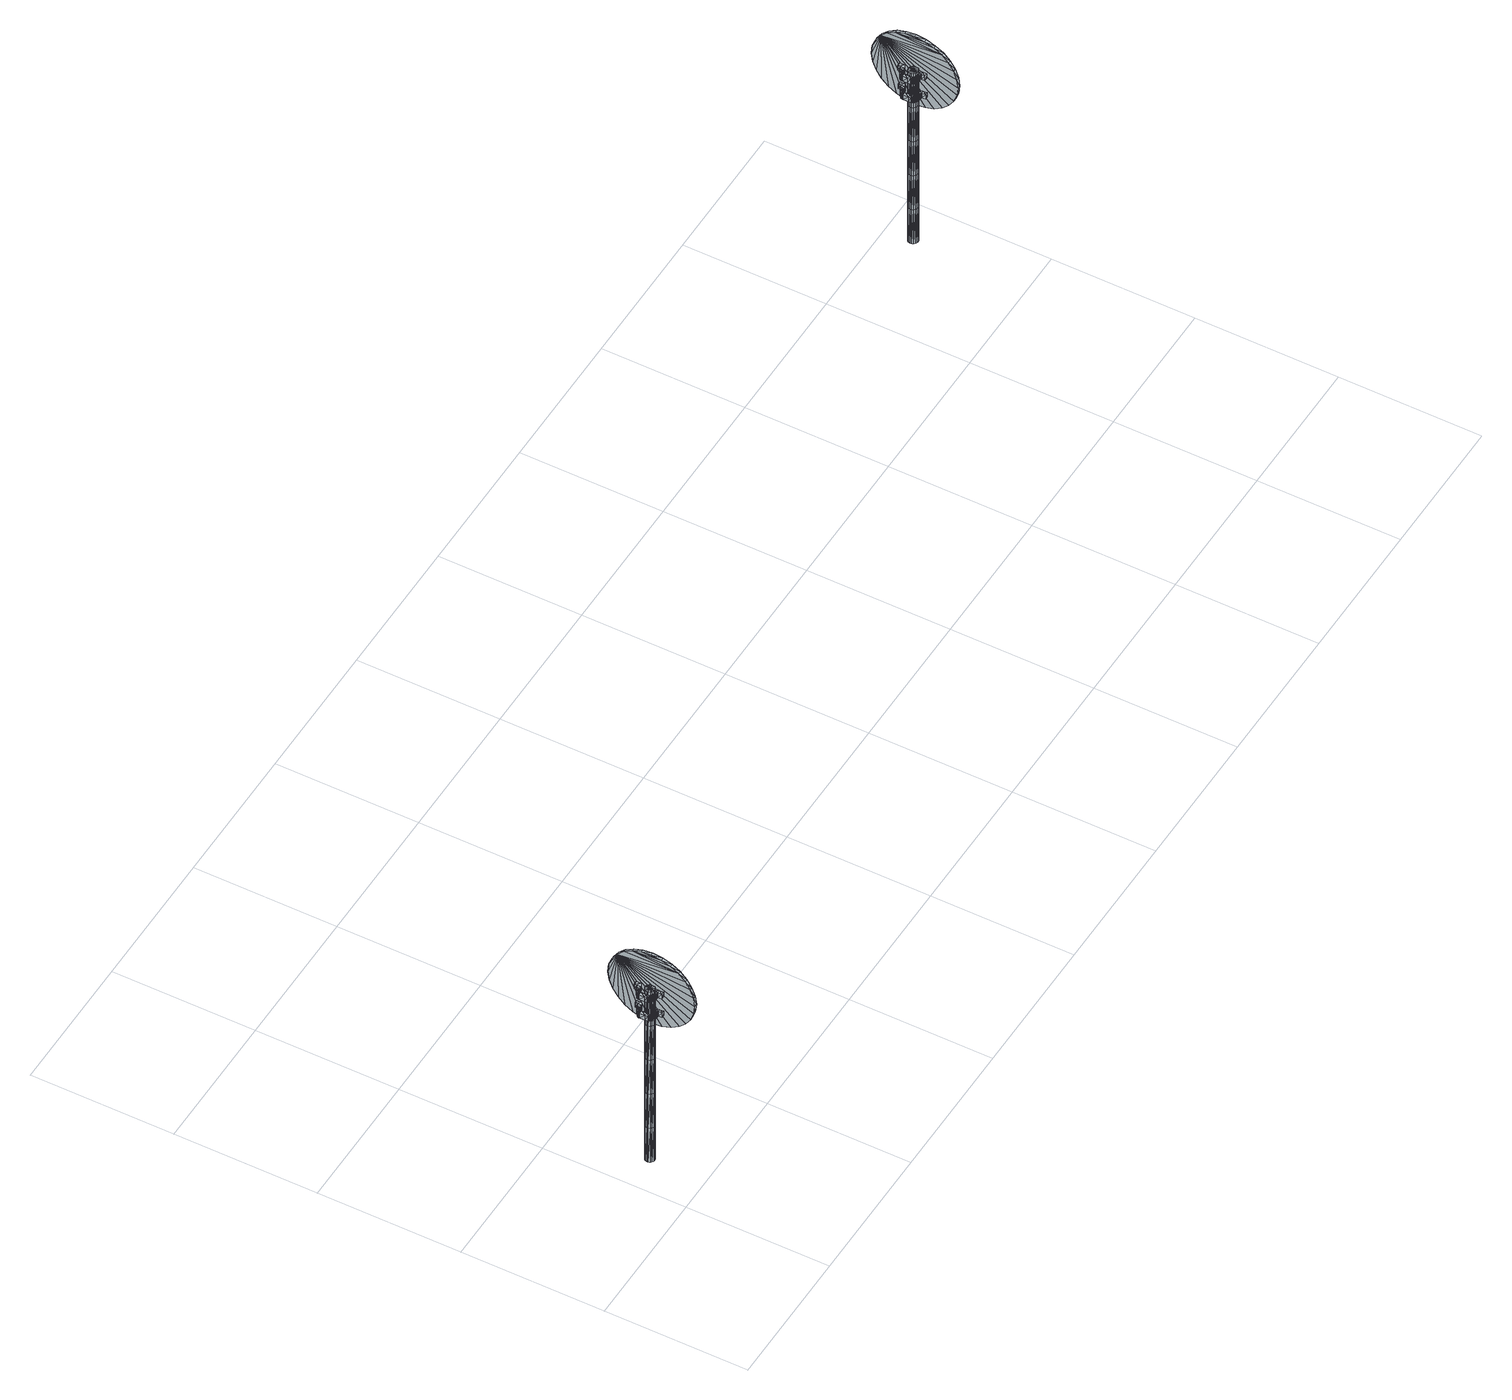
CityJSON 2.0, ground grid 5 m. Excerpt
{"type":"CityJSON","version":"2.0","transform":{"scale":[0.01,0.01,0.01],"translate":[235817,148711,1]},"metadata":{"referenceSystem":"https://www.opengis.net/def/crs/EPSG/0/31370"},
"CityObjects":{
"object1":{"type":"GenericCityObject","attributes":{"cluster":1,"mean_distance_to_centroid":0.0728,"new_centroid_x":235817.8,"new_centroid_y":148712.36,"mean_distance_to_camera":9.56,"H1":0,"H2":0,"Z_final":108.94,"cluster2":-1,"proj_x":235813.77,"proj_y":148710.17,"id_line":62686,"bearing_l":331.43,"distance":4.58,"orientation":"right","G_obj":331.43},"geometry":[{"type":"MultiSurface","lod":"2","boundaries":[[[0,1,2]],[[2,1,3]],[[3,1,4]],[[4,1,5]],[[5,1,6]],[[1,7,6]],[[1,8,7]],[[1,9,8]],[[1,10,9]],[[1,11,10]],[[1,12,11]],[[1,13,12]],[[1,14,13]],[[15,14,1]],[[16,15,1]],[[17,16,1]],[[18,17,1]],[[0,18,1]],[[19,20,0]],[[19,0,2]],[[21,19,2]],[[21,2,3]],[[21,3,22]],[[22,3,4]],[[22,4,23]],[[23,4,5]],[[23,5,24]],[[24,5,6]],[[24,6,25]],[[25,6,7]],[[25,7,26]],[[26,7,8]],[[26,8,27]],[[8,9,27]],[[27,9,28]],[[9,10,28]],[[10,29,28]],[[10,11,29]],[[11,30,29]],[[11,12,30]],[[30,12,31]],[[31,12,13]],[[31,13,32]],[[32,13,14]],[[32,14,33]],[[33,14,15]],[[33,15,34]],[[34,15,16]],[[34,16,35]],[[35,16,17]],[[36,35,17]],[[18,36,17]],[[20,36,18]],[[20,18,0]],[[37,38,20]],[[37,20,19]],[[39,37,19]],[[21,39,19]],[[39,21,40]],[[40,21,22]],[[40,22,41]],[[41,22,23]],[[41,23,42]],[[42,23,24]],[[42,24,43]],[[43,24,25]],[[43,25,44]],[[44,25,26]],[[26,45,44]],[[26,27,45]],[[27,46,45]],[[27,28,46]],[[28,47,46]],[[28,29,47]],[[47,29,48]],[[29,30,48]],[[48,30,49]],[[49,30,31]],[[49,31,50]],[[50,31,32]],[[50,32,51]],[[51,32,33]],[[51,33,52]],[[52,33,34]],[[52,34,53]],[[53,34,35]],[[54,53,35]],[[54,35,36]],[[38,54,36]],[[38,36,20]],[[55,56,38]],[[55,38,37]],[[57,55,37]],[[57,37,39]],[[57,39,58]],[[58,39,40]],[[58,40,59]],[[59,40,41]],[[59,41,60]],[[60,41,42]],[[60,42,61]],[[61,42,43]],[[61,43,62]],[[62,43,44]],[[44,63,62]],[[44,45,63]],[[45,64,63]],[[45,46,64]],[[46,65,64]],[[46,47,65]],[[47,66,65]],[[47,48,66]],[[66,48,67]],[[67,48,49]],[[67,49,68]],[[68,49,50]],[[68,50,69]],[[69,50,51]],[[69,51,70]],[[70,51,52]],[[70,52,71]],[[71,52,53]],[[72,71,53]],[[72,53,54]],[[56,72,54]],[[56,54,38]],[[73,74,56]],[[73,56,55]],[[75,73,55]],[[75,55,57]],[[75,57,76]],[[76,57,58]],[[76,58,77]],[[77,58,59]],[[77,59,78]],[[78,59,60]],[[78,60,79]],[[79,60,61]],[[79,61,80]],[[80,61,62]],[[62,81,80]],[[62,63,81]],[[63,82,81]],[[63,64,82]],[[64,83,82]],[[64,65,83]],[[65,84,83]],[[65,66,84]],[[84,66,85]],[[85,66,67]],[[85,67,86]],[[86,67,68]],[[86,68,87]],[[87,68,69]],[[87,69,88]],[[88,69,70]],[[88,70,89]],[[89,70,71]],[[90,89,71]],[[90,71,72]],[[74,90,72]],[[74,72,56]],[[91,92,74]],[[91,74,73]],[[93,91,73]],[[93,73,75]],[[93,75,94]],[[94,75,76]],[[94,76,95]],[[95,76,77]],[[95,77,96]],[[96,77,78]],[[96,78,97]],[[97,78,79]],[[97,79,98]],[[98,79,80]],[[80,99,98]],[[80,81,99]],[[81,100,99]],[[81,82,100]],[[82,101,100]],[[82,83,101]],[[83,102,101]],[[83,84,102]],[[102,84,103]],[[103,84,85]],[[103,85,104]],[[104,85,86]],[[104,86,105]],[[105,86,87]],[[105,87,106]],[[106,87,88]],[[106,88,107]],[[107,88,89]],[[108,107,89]],[[108,89,90]],[[92,108,90]],[[92,90,74]],[[92,91,109]],[[91,93,109]],[[93,94,109]],[[94,95,109]],[[95,96,109]],[[109,96,97]],[[109,97,98]],[[109,98,99]],[[109,99,100]],[[109,100,101]],[[109,101,102]],[[109,102,103]],[[109,103,104]],[[105,109,104]],[[106,109,105]],[[107,109,106]],[[108,109,107]],[[92,109,108]],[[110,111,112]],[[113,112,114]],[[115,112,113]],[[116,112,115]],[[117,112,116]],[[118,112,117]],[[119,112,118]],[[120,112,119]],[[121,112,120]],[[122,112,121]],[[122,123,112]],[[123,110,112]],[[111,124,112]],[[124,125,112]],[[125,126,112]],[[126,127,112]],[[127,128,112]],[[128,129,112]],[[129,130,112]],[[130,131,112]],[[112,131,132]],[[131,133,132]],[[131,134,133]],[[133,134,135]],[[133,135,136]],[[135,137,136]],[[133,136,138]],[[136,139,138]],[[136,137,139]],[[137,140,139]],[[137,135,140]],[[135,141,140]],[[135,134,141]],[[134,142,141]],[[134,131,142]],[[131,143,142]],[[131,130,143]],[[143,130,144]],[[144,130,129]],[[144,129,145]],[[145,129,128]],[[145,128,146]],[[146,127,147]],[[147,127,126]],[[147,126,148]],[[148,126,125]],[[148,125,149]],[[149,125,124]],[[150,149,124]],[[150,124,111]],[[151,150,111]],[[151,111,110]],[[152,151,110]],[[152,110,123]],[[146,128,127]],[[153,123,122]],[[154,153,122]],[[154,122,121]],[[155,154,121]],[[155,121,120]],[[156,155,120]],[[156,120,119]],[[157,156,119]],[[157,119,118]],[[157,118,158]],[[158,118,117]],[[158,117,159]],[[153,152,123]],[[159,117,116]],[[159,116,160]],[[160,116,115]],[[160,115,161]],[[161,115,113]],[[161,113,162]],[[162,113,114]],[[162,114,163]],[[163,114,112]],[[163,112,164]],[[164,112,132]],[[132,165,164]],[[132,133,165]],[[133,138,165]],[[138,139,140]],[[161,162,163]],[[160,161,163]],[[159,160,163]],[[158,159,163]],[[157,158,163]],[[156,157,163]],[[155,156,163]],[[154,155,163]],[[153,154,163]],[[153,163,152]],[[152,163,151]],[[151,163,150]],[[150,163,149]],[[149,163,148]],[[148,163,147]],[[147,163,146]],[[146,163,145]],[[145,163,144]],[[144,163,143]],[[143,163,142]],[[163,164,142]],[[142,164,165]],[[142,165,141]],[[165,140,141]],[[165,138,140]],[[166,167,168]],[[168,167,169]],[[170,168,169]],[[170,169,171]],[[170,171,172]],[[172,171,173]],[[172,173,174]],[[174,173,175]],[[174,175,176]],[[176,175,177]],[[176,177,178]],[[178,177,179]],[[178,179,180]],[[180,179,181]],[[180,181,182]],[[182,181,183]],[[182,183,184]],[[184,183,185]],[[184,185,186]],[[186,185,187]],[[186,187,188]],[[188,187,189]],[[188,189,190]],[[190,189,191]],[[192,190,191]],[[192,191,193]],[[194,192,193]],[[194,193,195]],[[196,194,195]],[[196,195,197]],[[198,196,197]],[[198,197,199]],[[200,198,199]],[[200,199,201]],[[202,200,201]],[[202,201,203]],[[204,202,203]],[[204,203,205]],[[206,204,205]],[[206,205,207]],[[208,206,207]],[[208,207,209]],[[210,208,209]],[[210,209,211]],[[212,210,211]],[[212,211,213]],[[214,212,213]],[[214,213,215]],[[216,214,215]],[[216,215,217]],[[216,217,218]],[[218,217,219]],[[218,219,220]],[[220,219,221]],[[220,221,222]],[[222,221,223]],[[222,223,224]],[[224,223,225]],[[224,225,226]],[[226,225,227]],[[226,227,228]],[[228,227,229]],[[228,229,230]],[[230,229,231]],[[230,231,232]],[[232,231,233]],[[232,233,234]],[[234,233,235]],[[234,235,236]],[[236,235,237]],[[238,236,237]],[[238,237,239]],[[238,239,240]],[[240,239,241]],[[241,242,240]],[[241,243,242]],[[242,243,244]],[[244,243,245]],[[244,245,246]],[[246,245,247]],[[246,247,248]],[[248,247,249]],[[248,249,250]],[[250,249,251]],[[250,251,252]],[[252,251,253]],[[252,253,254]],[[254,253,255]],[[254,255,256]],[[256,255,257]],[[256,257,258]],[[258,257,259]],[[258,259,260]],[[260,259,261]],[[260,261,262]],[[262,261,263]],[[262,263,264]],[[264,263,265]],[[264,265,266]],[[266,265,267]],[[267,268,266]],[[267,269,268]],[[269,270,268]],[[269,271,270]],[[271,272,270]],[[271,273,272]],[[273,274,272]],[[273,275,274]],[[275,276,274]],[[275,277,276]],[[277,278,276]],[[277,279,278]],[[279,280,278]],[[279,281,280]],[[281,282,280]],[[281,283,282]],[[283,284,282]],[[283,285,284]],[[285,286,284]],[[285,287,286]],[[287,288,286]],[[287,289,288]],[[288,289,290]],[[290,289,291]],[[290,291,292]],[[292,291,293]],[[292,293,294]],[[294,293,295]],[[294,295,296]],[[296,295,297]],[[296,297,298]],[[298,297,299]],[[298,299,300]],[[300,299,301]],[[300,301,302]],[[302,301,303]],[[302,303,304]],[[304,303,305]],[[304,305,306]],[[306,305,307]],[[306,307,308]],[[308,307,309]],[[308,309,310]],[[310,309,311]],[[311,166,310]],[[311,167,166]],[[169,167,311]],[[169,311,171]],[[171,311,309]],[[173,171,309]],[[173,309,307]],[[175,173,307]],[[175,307,305]],[[177,175,305]],[[177,305,303]],[[179,177,303]],[[179,303,301]],[[181,179,301]],[[181,301,299]],[[183,181,299]],[[183,299,297]],[[183,297,295]],[[185,183,295]],[[185,295,293]],[[187,185,293]],[[187,293,291]],[[189,187,291]],[[189,291,289]],[[189,289,287]],[[189,287,285]],[[191,189,285]],[[191,285,283]],[[193,191,283]],[[195,193,283]],[[195,283,281]],[[197,195,281]],[[199,197,281]],[[201,199,281]],[[201,281,279]],[[203,201,279]],[[205,203,279]],[[205,279,277]],[[205,277,207]],[[207,277,209]],[[209,277,275]],[[209,275,211]],[[211,275,273]],[[211,273,213]],[[213,273,271]],[[213,271,215]],[[215,271,269]],[[215,269,217]],[[217,269,219]],[[219,269,267]],[[219,267,221]],[[221,267,265]],[[221,265,223]],[[223,265,263]],[[223,263,225]],[[225,263,261]],[[225,261,227]],[[227,261,259]],[[227,259,229]],[[229,259,257]],[[229,257,255]],[[229,255,231]],[[231,255,253]],[[231,253,233]],[[233,253,251]],[[233,251,235]],[[251,249,235]],[[235,249,247]],[[235,247,237]],[[247,245,237]],[[237,245,243]],[[237,243,239]],[[239,243,241]],[[238,240,242]],[[168,310,166]],[[170,310,168]],[[170,308,310]],[[172,308,170]],[[172,306,308]],[[174,306,172]],[[174,304,306]],[[176,304,174]],[[176,302,304]],[[178,302,176]],[[178,300,302]],[[180,300,178]],[[180,298,300]],[[182,298,180]],[[182,296,298]],[[182,294,296]],[[184,294,182]],[[184,292,294]],[[186,292,184]],[[186,290,292]],[[188,290,186]],[[188,288,290]],[[188,286,288]],[[188,284,286]],[[190,284,188]],[[190,282,284]],[[192,282,190]],[[194,282,192]],[[194,280,282]],[[196,280,194]],[[198,280,196]],[[200,280,198]],[[200,278,280]],[[202,278,200]],[[204,278,202]],[[204,276,278]],[[204,206,276]],[[206,208,276]],[[208,274,276]],[[208,210,274]],[[210,272,274]],[[210,212,272]],[[212,270,272]],[[212,214,270]],[[214,268,270]],[[214,216,268]],[[216,218,268]],[[218,266,268]],[[218,220,266]],[[220,264,266]],[[220,222,264]],[[222,262,264]],[[222,224,262]],[[224,260,262]],[[224,226,260]],[[226,258,260]],[[226,228,258]],[[228,256,258]],[[228,254,256]],[[228,230,254]],[[230,252,254]],[[230,232,252]],[[232,250,252]],[[232,234,250]],[[250,234,248]],[[234,246,248]],[[234,236,246]],[[246,236,244]],[[236,242,244]],[[236,238,242]],[[312,313,314]],[[314,313,315]],[[316,314,315]],[[316,315,317]],[[316,317,318]],[[318,317,319]],[[318,319,320]],[[320,319,321]],[[320,321,322]],[[322,321,323]],[[322,323,324]],[[324,323,325]],[[324,325,326]],[[326,325,327]],[[326,327,328]],[[328,327,329]],[[328,329,330]],[[330,329,331]],[[330,331,332]],[[332,331,333]],[[332,333,334]],[[334,333,335]],[[334,335,336]],[[336,335,337]],[[338,336,337]],[[338,337,339]],[[340,338,339]],[[340,339,341]],[[342,340,341]],[[342,341,343]],[[344,342,343]],[[344,343,345]],[[346,344,345]],[[346,345,347]],[[348,346,347]],[[348,347,349]],[[350,348,349]],[[350,349,351]],[[352,350,351]],[[352,351,353]],[[354,352,353]],[[354,353,355]],[[356,354,355]],[[356,355,357]],[[358,356,357]],[[358,357,359]],[[360,358,359]],[[360,359,361]],[[362,360,361]],[[362,361,363]],[[362,363,364]],[[364,363,365]],[[364,365,366]],[[366,365,367]],[[366,367,368]],[[368,367,369]],[[368,369,370]],[[370,369,371]],[[370,371,372]],[[372,371,373]],[[372,373,374]],[[374,373,375]],[[374,375,376]],[[376,375,377]],[[376,377,378]],[[378,377,379]],[[378,379,380]],[[380,379,381]],[[380,381,382]],[[382,381,383]],[[384,382,383]],[[384,383,385]],[[384,385,386]],[[386,385,387]],[[387,388,386]],[[387,389,388]],[[388,389,390]],[[390,389,391]],[[390,391,392]],[[392,391,393]],[[392,393,394]],[[394,393,395]],[[394,395,396]],[[396,395,397]],[[396,397,398]],[[398,397,399]],[[398,399,400]],[[400,399,401]],[[400,401,402]],[[402,401,403]],[[402,403,404]],[[404,403,405]],[[404,405,406]],[[406,405,407]],[[406,407,408]],[[408,407,409]],[[408,409,410]],[[410,409,411]],[[410,411,412]],[[412,411,413]],[[413,414,412]],[[413,415,414]],[[415,416,414]],[[415,417,416]],[[417,418,416]],[[417,419,418]],[[419,420,418]],[[419,421,420]],[[421,422,420]],[[421,423,422]],[[423,424,422]],[[423,425,424]],[[425,426,424]],[[425,427,426]],[[427,428,426]],[[427,429,428]],[[429,430,428]],[[429,431,430]],[[431,432,430]],[[431,433,432]],[[433,434,432]],[[433,435,434]],[[434,435,436]],[[436,435,437]],[[436,437,438]],[[438,437,439]],[[438,439,440]],[[440,439,441]],[[440,441,442]],[[442,441,443]],[[442,443,444]],[[444,443,445]],[[444,445,446]],[[446,445,447]],[[446,447,448]],[[448,447,449]],[[448,449,450]],[[450,449,451]],[[450,451,452]],[[452,451,453]],[[452,453,454]],[[454,453,455]],[[454,455,456]],[[456,455,457]],[[457,312,456]],[[457,313,312]],[[315,313,457]],[[315,457,317]],[[317,457,455]],[[319,317,455]],[[319,455,453]],[[321,319,453]],[[321,453,451]],[[323,321,451]],[[323,451,449]],[[325,323,449]],[[325,449,447]],[[327,325,447]],[[327,447,445]],[[329,327,445]],[[329,445,443]],[[329,443,441]],[[331,329,441]],[[331,441,439]],[[333,331,439]],[[333,439,437]],[[335,333,437]],[[335,437,435]],[[335,435,433]],[[335,433,431]],[[337,335,431]],[[337,431,429]],[[339,337,429]],[[341,339,429]],[[341,429,427]],[[343,341,427]],[[345,343,427]],[[347,345,427]],[[347,427,425]],[[349,347,425]],[[351,349,425]],[[351,425,423]],[[351,423,353]],[[353,423,355]],[[355,423,421]],[[355,421,357]],[[357,421,419]],[[357,419,359]],[[359,419,417]],[[359,417,361]],[[361,417,415]],[[361,415,363]],[[363,415,365]],[[365,415,413]],[[365,413,367]],[[367,413,411]],[[367,411,369]],[[369,411,409]],[[369,409,371]],[[371,409,407]],[[371,407,373]],[[373,407,405]],[[373,405,375]],[[375,405,403]],[[375,403,401]],[[375,401,377]],[[377,401,399]],[[377,399,379]],[[379,399,397]],[[379,397,381]],[[397,395,381]],[[381,395,393]],[[381,393,383]],[[393,391,383]],[[383,391,389]],[[383,389,385]],[[385,389,387]],[[384,386,388]],[[314,456,312]],[[316,456,314]],[[316,454,456]],[[318,454,316]],[[318,452,454]],[[320,452,318]],[[320,450,452]],[[322,450,320]],[[322,448,450]],[[324,448,322]],[[324,446,448]],[[326,446,324]],[[326,444,446]],[[328,444,326]],[[328,442,444]],[[328,440,442]],[[330,440,328]],[[330,438,440]],[[332,438,330]],[[332,436,438]],[[334,436,332]],[[334,434,436]],[[334,432,434]],[[334,430,432]],[[336,430,334]],[[336,428,430]],[[338,428,336]],[[340,428,338]],[[340,426,428]],[[342,426,340]],[[344,426,342]],[[346,426,344]],[[346,424,426]],[[348,424,346]],[[350,424,348]],[[350,422,424]],[[350,352,422]],[[352,354,422]],[[354,420,422]],[[354,356,420]],[[356,418,420]],[[356,358,418]],[[358,416,418]],[[358,360,416]],[[360,414,416]],[[360,362,414]],[[362,364,414]],[[364,412,414]],[[364,366,412]],[[366,410,412]],[[366,368,410]],[[368,408,410]],[[368,370,408]],[[370,406,408]],[[370,372,406]],[[372,404,406]],[[372,374,404]],[[374,402,404]],[[374,400,402]],[[374,376,400]],[[376,398,400]],[[376,378,398]],[[378,396,398]],[[378,380,396]],[[396,380,394]],[[380,392,394]],[[380,382,392]],[[392,382,390]],[[382,388,390]],[[382,384,388]]]}]},
"object2":{"type":"GenericCityObject","attributes":{"cluster":2,"mean_distance_to_centroid":0.178,"new_centroid_x":235855.19,"new_centroid_y":148724.43,"mean_distance_to_camera":5.33,"H1":0,"H2":0,"Z_final":109.13,"cluster2":-1,"proj_x":235860.25,"proj_y":148726.28,"id_line":62815,"bearing_l":339.96,"distance":5.39,"orientation":"left","G_obj":159.96},"geometry":[{"type":"MultiSurface","lod":"2","boundaries":[[[458,459,460]],[[460,459,461]],[[461,459,462]],[[462,459,463]],[[463,459,464]],[[459,465,464]],[[459,466,465]],[[459,467,466]],[[459,468,467]],[[459,469,468]],[[459,470,469]],[[459,471,470]],[[459,472,471]],[[473,472,459]],[[474,473,459]],[[475,474,459]],[[476,475,459]],[[458,476,459]],[[477,478,458]],[[477,458,460]],[[479,477,460]],[[479,460,461]],[[479,461,480]],[[480,461,462]],[[480,462,481]],[[481,462,463]],[[481,463,482]],[[482,463,464]],[[482,464,483]],[[483,464,465]],[[483,465,484]],[[484,465,466]],[[484,466,485]],[[466,467,485]],[[485,467,486]],[[467,468,486]],[[468,487,486]],[[468,469,487]],[[469,488,487]],[[469,470,488]],[[488,470,489]],[[489,470,471]],[[489,471,490]],[[490,471,472]],[[490,472,491]],[[491,472,473]],[[491,473,492]],[[492,473,474]],[[492,474,493]],[[493,474,475]],[[494,493,475]],[[476,494,475]],[[478,494,476]],[[478,476,458]],[[495,496,478]],[[495,478,477]],[[497,495,477]],[[479,497,477]],[[497,479,498]],[[498,479,480]],[[498,480,499]],[[499,480,481]],[[499,481,500]],[[500,481,482]],[[500,482,501]],[[501,482,483]],[[501,483,502]],[[502,483,484]],[[484,503,502]],[[484,485,503]],[[485,504,503]],[[485,486,504]],[[486,505,504]],[[486,487,505]],[[505,487,506]],[[487,488,506]],[[506,488,507]],[[507,488,489]],[[507,489,508]],[[508,489,490]],[[508,490,509]],[[509,490,491]],[[509,491,510]],[[510,491,492]],[[510,492,511]],[[511,492,493]],[[512,511,493]],[[512,493,494]],[[496,512,494]],[[496,494,478]],[[513,514,496]],[[513,496,495]],[[515,513,495]],[[515,495,497]],[[515,497,516]],[[516,497,498]],[[516,498,517]],[[517,498,499]],[[517,499,518]],[[518,499,500]],[[518,500,519]],[[519,500,501]],[[519,501,520]],[[520,501,502]],[[502,521,520]],[[502,503,521]],[[503,522,521]],[[503,504,522]],[[504,523,522]],[[504,505,523]],[[505,524,523]],[[505,506,524]],[[524,506,525]],[[525,506,507]],[[525,507,526]],[[526,507,508]],[[526,508,527]],[[527,508,509]],[[527,509,528]],[[528,509,510]],[[528,510,529]],[[529,510,511]],[[530,529,511]],[[530,511,512]],[[514,530,512]],[[514,512,496]],[[531,532,514]],[[531,514,513]],[[533,531,513]],[[533,513,515]],[[533,515,534]],[[534,515,516]],[[534,516,535]],[[535,516,517]],[[535,517,536]],[[536,517,518]],[[536,518,537]],[[537,518,519]],[[537,519,538]],[[538,519,520]],[[520,539,538]],[[520,521,539]],[[521,540,539]],[[521,522,540]],[[522,541,540]],[[522,523,541]],[[523,542,541]],[[523,524,542]],[[542,524,543]],[[543,524,525]],[[543,525,544]],[[544,525,526]],[[544,526,545]],[[545,526,527]],[[545,527,546]],[[546,527,528]],[[546,528,547]],[[547,528,529]],[[548,547,529]],[[548,529,530]],[[532,548,530]],[[532,530,514]],[[549,550,532]],[[549,532,531]],[[551,549,531]],[[551,531,533]],[[551,533,552]],[[552,533,534]],[[552,534,553]],[[553,534,535]],[[553,535,554]],[[554,535,536]],[[554,536,555]],[[555,536,537]],[[555,537,556]],[[556,537,538]],[[538,557,556]],[[538,539,557]],[[539,558,557]],[[539,540,558]],[[540,559,558]],[[540,541,559]],[[541,560,559]],[[541,542,560]],[[560,542,561]],[[561,542,543]],[[561,543,562]],[[562,543,544]],[[562,544,563]],[[563,544,545]],[[563,545,564]],[[564,545,546]],[[564,546,565]],[[565,546,547]],[[566,565,547]],[[566,547,548]],[[550,566,548]],[[550,548,532]],[[550,549,567]],[[549,551,567]],[[551,552,567]],[[552,553,567]],[[553,554,567]],[[567,554,555]],[[567,555,556]],[[567,556,557]],[[567,557,558]],[[567,558,559]],[[567,559,560]],[[567,560,561]],[[567,561,562]],[[563,567,562]],[[564,567,563]],[[565,567,564]],[[566,567,565]],[[550,567,566]],[[568,569,570]],[[571,570,572]],[[573,570,571]],[[574,570,573]],[[575,570,574]],[[576,570,575]],[[577,570,576]],[[578,570,577]],[[579,570,578]],[[580,570,579]],[[580,581,570]],[[581,568,570]],[[569,582,570]],[[582,583,570]],[[583,584,570]],[[584,585,570]],[[585,586,570]],[[586,587,570]],[[587,588,570]],[[588,589,570]],[[570,589,590]],[[589,591,590]],[[589,592,591]],[[591,592,593]],[[591,593,594]],[[593,595,594]],[[591,594,596]],[[594,597,596]],[[594,595,597]],[[595,598,597]],[[595,593,598]],[[593,599,598]],[[593,592,599]],[[592,600,599]],[[592,589,600]],[[589,601,600]],[[589,588,601]],[[601,588,602]],[[602,588,587]],[[602,587,603]],[[603,587,586]],[[603,586,604]],[[604,585,605]],[[605,585,584]],[[605,584,606]],[[606,584,583]],[[606,583,607]],[[607,583,582]],[[608,607,582]],[[608,582,569]],[[609,608,569]],[[609,569,568]],[[610,609,568]],[[610,568,581]],[[604,586,585]],[[611,581,580]],[[612,611,580]],[[612,580,579]],[[613,612,579]],[[613,579,578]],[[614,613,578]],[[614,578,577]],[[615,614,577]],[[615,577,576]],[[615,576,616]],[[616,576,575]],[[616,575,617]],[[611,610,581]],[[617,575,574]],[[617,574,618]],[[618,574,573]],[[618,573,619]],[[619,573,571]],[[619,571,620]],[[620,571,572]],[[620,572,621]],[[621,572,570]],[[621,570,622]],[[622,570,590]],[[590,623,622]],[[590,591,623]],[[591,596,623]],[[596,597,598]],[[619,620,621]],[[618,619,621]],[[617,618,621]],[[616,617,621]],[[615,616,621]],[[614,615,621]],[[613,614,621]],[[612,613,621]],[[611,612,621]],[[611,621,610]],[[610,621,609]],[[609,621,608]],[[608,621,607]],[[607,621,606]],[[606,621,605]],[[605,621,604]],[[604,621,603]],[[603,621,602]],[[602,621,601]],[[601,621,600]],[[621,622,600]],[[600,622,623]],[[600,623,599]],[[623,598,599]],[[623,596,598]],[[624,625,626]],[[626,625,627]],[[628,626,627]],[[628,627,629]],[[628,629,630]],[[630,629,631]],[[630,631,632]],[[632,631,633]],[[632,633,634]],[[634,633,635]],[[634,635,636]],[[636,635,637]],[[636,637,638]],[[638,637,639]],[[638,639,640]],[[640,639,641]],[[640,641,642]],[[642,641,643]],[[642,643,644]],[[644,643,645]],[[644,645,646]],[[646,645,647]],[[646,647,648]],[[648,647,649]],[[650,648,649]],[[650,649,651]],[[652,650,651]],[[652,651,653]],[[654,652,653]],[[654,653,655]],[[656,654,655]],[[656,655,657]],[[658,656,657]],[[658,657,659]],[[660,658,659]],[[660,659,661]],[[662,660,661]],[[662,661,663]],[[664,662,663]],[[664,663,665]],[[666,664,665]],[[666,665,667]],[[668,666,667]],[[668,667,669]],[[670,668,669]],[[670,669,671]],[[672,670,671]],[[672,671,673]],[[674,672,673]],[[674,673,675]],[[674,675,676]],[[676,675,677]],[[676,677,678]],[[678,677,679]],[[678,679,680]],[[680,679,681]],[[680,681,682]],[[682,681,683]],[[682,683,684]],[[684,683,685]],[[684,685,686]],[[686,685,687]],[[686,687,688]],[[688,687,689]],[[688,689,690]],[[690,689,691]],[[690,691,692]],[[692,691,693]],[[692,693,694]],[[694,693,695]],[[694,695,696]],[[696,695,697]],[[698,696,697]],[[698,697,699]],[[698,699,700]],[[700,699,701]],[[701,702,700]],[[701,703,702]],[[702,703,704]],[[704,703,705]],[[704,705,706]],[[706,705,707]],[[706,707,708]],[[708,707,709]],[[708,709,710]],[[710,709,711]],[[710,711,712]],[[712,711,713]],[[712,713,714]],[[714,713,715]],[[714,715,716]],[[716,715,717]],[[716,717,718]],[[718,717,719]],[[718,719,720]],[[720,719,721]],[[720,721,722]],[[722,721,723]],[[722,723,724]],[[724,723,725]],[[724,725,726]],[[726,725,727]],[[727,728,726]],[[727,729,728]],[[729,730,728]],[[729,731,730]],[[731,732,730]],[[731,733,732]],[[733,734,732]],[[733,735,734]],[[735,736,734]],[[735,737,736]],[[737,738,736]],[[737,739,738]],[[739,740,738]],[[739,741,740]],[[741,742,740]],[[741,743,742]],[[743,744,742]],[[743,745,744]],[[745,746,744]],[[745,747,746]],[[747,748,746]],[[747,749,748]],[[748,749,750]],[[750,749,751]],[[750,751,752]],[[752,751,753]],[[752,753,754]],[[754,753,755]],[[754,755,756]],[[756,755,757]],[[756,757,758]],[[758,757,759]],[[758,759,760]],[[760,759,761]],[[760,761,762]],[[762,761,763]],[[762,763,764]],[[764,763,765]],[[764,765,766]],[[766,765,767]],[[766,767,768]],[[768,767,769]],[[768,769,770]],[[770,769,771]],[[771,624,770]],[[771,625,624]],[[627,625,771]],[[627,771,629]],[[629,771,769]],[[631,629,769]],[[631,769,767]],[[633,631,767]],[[633,767,765]],[[635,633,765]],[[635,765,763]],[[637,635,763]],[[637,763,761]],[[639,637,761]],[[639,761,759]],[[641,639,759]],[[641,759,757]],[[641,757,755]],[[643,641,755]],[[643,755,753]],[[645,643,753]],[[645,753,751]],[[647,645,751]],[[647,751,749]],[[647,749,747]],[[647,747,745]],[[649,647,745]],[[649,745,743]],[[651,649,743]],[[653,651,743]],[[653,743,741]],[[655,653,741]],[[657,655,741]],[[659,657,741]],[[659,741,739]],[[661,659,739]],[[663,661,739]],[[663,739,737]],[[663,737,665]],[[665,737,667]],[[667,737,735]],[[667,735,669]],[[669,735,733]],[[669,733,671]],[[671,733,731]],[[671,731,673]],[[673,731,729]],[[673,729,675]],[[675,729,677]],[[677,729,727]],[[677,727,679]],[[679,727,681]],[[681,727,725]],[[681,725,683]],[[683,725,723]],[[683,723,685]],[[685,723,721]],[[685,721,687]],[[687,721,719]],[[687,719,689]],[[689,719,717]],[[689,717,715]],[[689,715,691]],[[691,715,713]],[[691,713,693]],[[693,713,711]],[[693,711,695]],[[711,709,695]],[[695,709,707]],[[695,707,697]],[[707,705,697]],[[697,705,703]],[[697,703,699]],[[699,703,701]],[[698,700,702]],[[626,770,624]],[[628,770,626]],[[628,768,770]],[[630,768,628]],[[630,766,768]],[[632,766,630]],[[632,764,766]],[[634,764,632]],[[634,762,764]],[[636,762,634]],[[636,760,762]],[[638,760,636]],[[638,758,760]],[[640,758,638]],[[640,756,758]],[[640,754,756]],[[642,754,640]],[[642,752,754]],[[644,752,642]],[[644,750,752]],[[646,750,644]],[[646,748,750]],[[646,746,748]],[[646,744,746]],[[648,744,646]],[[648,742,744]],[[650,742,648]],[[652,742,650]],[[652,740,742]],[[654,740,652]],[[656,740,654]],[[658,740,656]],[[658,738,740]],[[660,738,658]],[[662,738,660]],[[662,736,738]],[[662,664,736]],[[664,666,736]],[[666,734,736]],[[666,668,734]],[[668,732,734]],[[668,670,732]],[[670,730,732]],[[670,672,730]],[[672,728,730]],[[672,674,728]],[[674,676,728]],[[676,726,728]],[[676,678,726]],[[678,680,726]],[[680,724,726]],[[680,682,724]],[[682,722,724]],[[682,684,722]],[[684,720,722]],[[684,686,720]],[[686,718,720]],[[686,688,718]],[[688,716,718]],[[688,714,716]],[[688,690,714]],[[690,712,714]],[[690,692,712]],[[692,710,712]],[[692,694,710]],[[710,694,708]],[[694,706,708]],[[694,696,706]],[[706,696,704]],[[696,702,704]],[[696,698,702]],[[772,773,774]],[[774,773,775]],[[776,774,775]],[[776,775,777]],[[776,777,778]],[[778,777,779]],[[778,779,780]],[[780,779,781]],[[780,781,782]],[[782,781,783]],[[782,783,784]],[[784,783,785]],[[784,785,786]],[[786,785,787]],[[786,787,788]],[[788,787,789]],[[788,789,790]],[[790,789,791]],[[790,791,792]],[[792,791,793]],[[792,793,794]],[[794,793,795]],[[794,795,796]],[[796,795,797]],[[798,796,797]],[[798,797,799]],[[800,798,799]],[[800,799,801]],[[802,800,801]],[[802,801,803]],[[804,802,803]],[[804,803,805]],[[806,804,805]],[[806,805,807]],[[808,806,807]],[[808,807,809]],[[810,808,809]],[[810,809,811]],[[812,810,811]],[[812,811,813]],[[814,812,813]],[[814,813,815]],[[816,814,815]],[[816,815,817]],[[818,816,817]],[[818,817,819]],[[820,818,819]],[[820,819,821]],[[822,820,821]],[[822,821,823]],[[822,823,824]],[[824,823,825]],[[824,825,826]],[[826,825,827]],[[826,827,828]],[[828,827,829]],[[828,829,830]],[[830,829,831]],[[830,831,832]],[[832,831,833]],[[832,833,834]],[[834,833,835]],[[834,835,836]],[[836,835,837]],[[836,837,838]],[[838,837,839]],[[838,839,840]],[[840,839,841]],[[840,841,842]],[[842,841,843]],[[842,843,844]],[[844,843,845]],[[846,844,845]],[[846,845,847]],[[846,847,848]],[[848,847,849]],[[849,850,848]],[[849,851,850]],[[850,851,852]],[[852,851,853]],[[852,853,854]],[[854,853,855]],[[854,855,856]],[[856,855,857]],[[856,857,858]],[[858,857,859]],[[858,859,860]],[[860,859,861]],[[860,861,862]],[[862,861,863]],[[862,863,864]],[[864,863,865]],[[864,865,866]],[[866,865,867]],[[866,867,868]],[[868,867,869]],[[868,869,870]],[[870,869,871]],[[870,871,872]],[[872,871,873]],[[872,873,874]],[[874,873,875]],[[875,876,874]],[[875,877,876]],[[877,878,876]],[[877,879,878]],[[879,880,878]],[[879,881,880]],[[881,882,880]],[[881,883,882]],[[883,884,882]],[[883,885,884]],[[885,886,884]],[[885,887,886]],[[887,888,886]],[[887,889,888]],[[889,890,888]],[[889,891,890]],[[891,892,890]],[[891,893,892]],[[893,894,892]],[[893,895,894]],[[895,896,894]],[[895,897,896]],[[896,897,898]],[[898,897,899]],[[898,899,900]],[[900,899,901]],[[900,901,902]],[[902,901,903]],[[902,903,904]],[[904,903,905]],[[904,905,906]],[[906,905,907]],[[906,907,908]],[[908,907,909]],[[908,909,910]],[[910,909,911]],[[910,911,912]],[[912,911,913]],[[912,913,914]],[[914,913,915]],[[914,915,916]],[[916,915,917]],[[916,917,918]],[[918,917,919]],[[919,772,918]],[[919,773,772]],[[775,773,919]],[[775,919,777]],[[777,919,917]],[[779,777,917]],[[779,917,915]],[[781,779,915]],[[781,915,913]],[[783,781,913]],[[783,913,911]],[[785,783,911]],[[785,911,909]],[[787,785,909]],[[787,909,907]],[[789,787,907]],[[789,907,905]],[[789,905,903]],[[791,789,903]],[[791,903,901]],[[793,791,901]],[[793,901,899]],[[795,793,899]],[[795,899,897]],[[795,897,895]],[[795,895,893]],[[797,795,893]],[[797,893,891]],[[799,797,891]],[[801,799,891]],[[801,891,889]],[[803,801,889]],[[805,803,889]],[[807,805,889]],[[807,889,887]],[[809,807,887]],[[811,809,887]],[[811,887,885]],[[811,885,813]],[[813,885,815]],[[815,885,883]],[[815,883,817]],[[817,883,881]],[[817,881,819]],[[819,881,879]],[[819,879,821]],[[821,879,877]],[[821,877,823]],[[823,877,825]],[[825,877,875]],[[825,875,827]],[[827,875,829]],[[829,875,873]],[[829,873,831]],[[831,873,871]],[[831,871,833]],[[833,871,869]],[[833,869,835]],[[835,869,867]],[[835,867,837]],[[837,867,865]],[[837,865,863]],[[837,863,839]],[[839,863,861]],[[839,861,841]],[[841,861,859]],[[841,859,843]],[[859,857,843]],[[843,857,855]],[[843,855,845]],[[855,853,845]],[[845,853,851]],[[845,851,847]],[[847,851,849]],[[846,848,850]],[[774,918,772]],[[776,918,774]],[[776,916,918]],[[778,916,776]],[[778,914,916]],[[780,914,778]],[[780,912,914]],[[782,912,780]],[[782,910,912]],[[784,910,782]],[[784,908,910]],[[786,908,784]],[[786,906,908]],[[788,906,786]],[[788,904,906]],[[788,902,904]],[[790,902,788]],[[790,900,902]],[[792,900,790]],[[792,898,900]],[[794,898,792]],[[794,896,898]],[[794,894,896]],[[794,892,894]],[[796,892,794]],[[796,890,892]],[[798,890,796]],[[800,890,798]],[[800,888,890]],[[802,888,800]],[[804,888,802]],[[806,888,804]],[[806,886,888]],[[808,886,806]],[[810,886,808]],[[810,884,886]],[[810,812,884]],[[812,814,884]],[[814,882,884]],[[814,816,882]],[[816,880,882]],[[816,818,880]],[[818,878,880]],[[818,820,878]],[[820,876,878]],[[820,822,876]],[[822,824,876]],[[824,874,876]],[[824,826,874]],[[826,828,874]],[[828,872,874]],[[828,830,872]],[[830,870,872]],[[830,832,870]],[[832,868,870]],[[832,834,868]],[[834,866,868]],[[834,836,866]],[[836,864,866]],[[836,862,864]],[[836,838,862]],[[838,860,862]],[[838,840,860]],[[840,858,860]],[[840,842,858]],[[858,842,856]],[[842,854,856]],[[842,844,854]],[[854,844,852]],[[844,850,852]],[[844,846,850]]]}]}
},
"vertices":[
[125,213,1],[125,196,1],[120,212,1],[115,209,1],[111,205,1],[109,199,1],[109,194,1],[111,188,1],[115,184,1],[120,181,1],[125,180,1],[131,181,1],[136,184,1],[140,188,1],[142,194,1],[142,199,1],[140,205,1],[136,209,1],[131,212,1],[120,212,150],[125,213,150],[115,209,150],[111,205,150],[109,199,150],[109,194,150],[111,188,150],[115,184,150],[120,181,150],[125,180,150],[131,181,150],[136,184,150],[140,188,150],[142,194,150],[142,199,150],[140,205,150],[136,209,150],[131,212,150],[120,212,299],[125,213,299],[115,209,299],[111,205,299],[109,199,299],[109,194,299],[111,188,299],[115,184,299],[120,181,299],[125,180,299],[131,181,299],[136,184,299],[140,188,299],[142,194,299],[142,199,299],[140,205,299],[136,209,299],[131,212,299],[120,212,448],[125,213,448],[115,209,448],[111,205,448],[109,199,448],[109,194,448],[111,188,448],[115,184,448],[120,181,448],[125,180,448],[131,181,448],[136,184,448],[140,188,448],[142,194,448],[142,199,448],[140,205,448],[136,209,448],[131,212,448],[120,212,597],[125,213,597],[115,209,597],[111,205,597],[109,199,597],[109,194,597],[111,188,597],[115,184,597],[120,181,597],[125,180,597],[131,181,597],[136,184,597],[140,188,597],[142,194,597],[142,199,597],[140,205,597],[136,209,597],[131,212,597],[120,212,746],[125,213,746],[115,209,746],[111,205,746],[109,199,746],[109,194,746],[111,188,746],[115,184,746],[120,181,746],[125,180,746],[131,181,746],[136,184,746],[140,188,746],[142,194,746],[142,199,746],[140,205,746],[136,209,746],[131,212,746],[125,196,746],[143,133,593],[143,105,610],[138,317,822],[139,347,763],[139,335,794],[140,351,728],[141,347,694],[141,335,662],[142,317,634],[142,294,610],[143,266,593],[143,234,581],[143,200,577],[143,165,581],[143,82,634],[142,64,662],[142,53,694],[141,49,728],[140,53,763],[140,64,794],[139,82,822],[139,105,846],[138,294,846],[138,266,864],[138,133,864],[138,165,875],[138,234,875],[138,200,879],[148,234,875],[148,200,879],[149,165,875],[149,133,864],[149,105,846],[150,82,823],[150,64,795],[151,53,763],[152,49,728],[152,53,694],[153,64,662],[153,82,634],[153,105,611],[154,133,593],[154,165,581],[154,200,577],[153,234,581],[153,266,593],[153,294,611],[152,317,634],[152,335,662],[151,347,694],[150,351,728],[150,347,763],[149,335,795],[149,317,823],[149,294,846],[148,266,864],[147,252,652],[147,252,632],[130,251,652],[130,251,632],[130,242,652],[130,242,632],[119,238,652],[119,238,632],[118,237,652],[118,237,632],[116,236,652],[116,236,632],[114,235,652],[114,235,632],[112,234,652],[112,234,632],[111,233,652],[111,233,632],[109,232,652],[109,232,632],[108,231,652],[108,231,632],[103,228,652],[103,228,632],[101,226,652],[101,226,632],[100,225,652],[100,225,632],[99,224,652],[99,224,632],[98,222,652],[98,222,632],[98,220,652],[98,220,632],[97,219,652],[97,219,632],[97,217,652],[97,217,632],[98,199,652],[98,199,632],[99,190,652],[99,190,632],[99,187,652],[99,187,632],[100,185,652],[100,185,632],[101,183,652],[101,183,632],[103,181,652],[103,181,632],[104,179,652],[104,179,632],[106,177,652],[106,177,632],[108,176,652],[108,176,632],[111,174,652],[111,174,632],[113,173,652],[113,173,632],[116,172,652],[116,172,632],[118,172,652],[118,172,632],[121,171,652],[121,171,632],[123,171,652],[123,171,632],[126,171,652],[126,171,632],[132,171,652],[132,171,632],[133,158,652],[133,158,632],[147,157,652],[147,157,632],[147,173,652],[147,173,632],[137,180,652],[137,180,632],[129,179,652],[129,179,632],[127,179,652],[127,179,632],[125,179,652],[125,179,632],[124,180,652],[124,180,632],[122,180,652],[122,180,632],[120,180,652],[120,180,632],[119,180,652],[119,180,632],[117,181,652],[117,181,632],[116,182,652],[116,182,632],[114,182,652],[114,182,632],[113,183,652],[113,183,632],[112,184,652],[112,184,632],[111,186,652],[111,186,632],[111,187,652],[111,187,632],[111,189,652],[111,189,632],[110,198,652],[110,198,632],[110,217,652],[110,217,632],[110,218,652],[110,218,632],[110,219,652],[110,219,632],[111,220,652],[111,220,632],[111,221,652],[111,221,632],[112,222,652],[112,222,632],[113,223,652],[113,223,632],[114,223,652],[114,223,632],[115,224,652],[115,224,632],[116,224,652],[116,224,632],[117,225,652],[117,225,632],[118,225,652],[118,225,632],[119,226,652],[119,226,632],[121,226,652],[121,226,632],[122,226,652],[122,226,632],[132,228,652],[132,228,632],[144,235,652],[144,235,632],[143,252,737],[143,252,717],[126,251,737],[126,251,717],[126,242,737],[126,242,717],[115,238,737],[115,238,717],[114,237,737],[114,237,717],[112,236,737],[112,236,717],[110,235,737],[110,235,717],[108,234,737],[108,234,717],[107,233,737],[107,233,717],[105,232,737],[105,232,717],[104,231,737],[104,231,717],[99,228,737],[99,228,717],[97,226,737],[97,226,717],[96,225,737],[96,225,717],[95,224,737],[95,224,717],[94,222,737],[94,222,717],[94,220,737],[94,220,717],[93,219,737],[93,219,717],[93,217,737],[93,217,717],[94,199,737],[94,199,717],[95,190,737],[95,190,717],[95,187,737],[95,187,717],[96,185,737],[96,185,717],[97,183,737],[97,183,717],[99,181,737],[99,181,717],[100,179,737],[100,179,717],[102,177,737],[102,177,717],[104,176,737],[104,176,717],[107,174,737],[107,174,717],[109,173,737],[109,173,717],[112,172,737],[112,172,717],[114,172,737],[114,172,717],[117,171,737],[117,171,717],[119,171,737],[119,171,717],[122,171,737],[122,171,717],[128,171,737],[128,171,717],[129,158,737],[129,158,717],[143,157,737],[143,157,717],[143,173,737],[143,173,717],[133,180,737],[133,180,717],[125,179,737],[125,179,717],[123,179,737],[123,179,717],[121,179,737],[121,179,717],[120,180,737],[120,180,717],[118,180,737],[118,180,717],[116,180,737],[116,180,717],[115,180,737],[115,180,717],[113,181,737],[113,181,717],[112,182,737],[112,182,717],[110,182,737],[110,182,717],[109,183,737],[109,183,717],[108,184,737],[108,184,717],[107,186,737],[107,186,717],[107,187,737],[107,187,717],[107,189,737],[107,189,717],[106,198,737],[106,198,717],[106,217,737],[106,217,717],[106,218,737],[106,218,717],[106,219,737],[106,219,717],[107,220,737],[107,220,717],[107,221,737],[107,221,717],[108,222,737],[108,222,717],[109,223,737],[109,223,717],[110,223,737],[110,223,717],[111,224,737],[111,224,717],[112,224,737],[112,224,717],[113,225,737],[113,225,717],[114,225,737],[114,225,717],[115,226,737],[115,226,717],[117,226,737],[117,226,717],[118,226,737],[118,226,717],[128,228,737],[128,228,717],[140,235,737],[140,235,717],
[3865,1420,1],[3865,1403,1],[3859,1419,1],[3854,1416,1],[3850,1412,1],[3848,1406,1],[3848,1401,1],[3850,1395,1],[3854,1391,1],[3859,1388,1],[3865,1387,1],[3870,1388,1],[3875,1391,1],[3879,1395,1],[3881,1401,1],[3881,1406,1],[3879,1412,1],[3875,1416,1],[3870,1419,1],[3859,1419,150],[3865,1420,150],[3854,1416,150],[3850,1412,150],[3848,1406,150],[3848,1401,150],[3850,1395,150],[3854,1391,150],[3859,1388,150],[3865,1387,150],[3870,1388,150],[3875,1391,150],[3879,1395,150],[3881,1401,150],[3881,1406,150],[3879,1412,150],[3875,1416,150],[3870,1419,150],[3859,1419,299],[3865,1420,299],[3854,1416,299],[3850,1412,299],[3848,1406,299],[3848,1401,299],[3850,1395,299],[3854,1391,299],[3859,1388,299],[3865,1387,299],[3870,1388,299],[3875,1391,299],[3879,1395,299],[3881,1401,299],[3881,1406,299],[3879,1412,299],[3875,1416,299],[3870,1419,299],[3859,1419,448],[3865,1420,448],[3854,1416,448],[3850,1412,448],[3848,1406,448],[3848,1401,448],[3850,1395,448],[3854,1391,448],[3859,1388,448],[3865,1387,448],[3870,1388,448],[3875,1391,448],[3879,1395,448],[3881,1401,448],[3881,1406,448],[3879,1412,448],[3875,1416,448],[3870,1419,448],[3859,1419,597],[3865,1420,597],[3854,1416,597],[3850,1412,597],[3848,1406,597],[3848,1401,597],[3850,1395,597],[3854,1391,597],[3859,1388,597],[3865,1387,597],[3870,1388,597],[3875,1391,597],[3879,1395,597],[3881,1401,597],[3881,1406,597],[3879,1412,597],[3875,1416,597],[3870,1419,597],[3859,1419,746],[3865,1420,746],[3854,1416,746],[3850,1412,746],[3848,1406,746],[3848,1401,746],[3850,1395,746],[3854,1391,746],[3859,1388,746],[3865,1387,746],[3870,1388,746],[3875,1391,746],[3879,1395,746],[3881,1401,746],[3881,1406,746],[3879,1412,746],[3875,1416,746],[3870,1419,746],[3865,1403,746],[3882,1340,593],[3882,1312,610],[3878,1524,822],[3879,1554,763],[3878,1542,794],[3879,1558,728],[3880,1554,694],[3880,1542,662],[3881,1524,634],[3882,1501,610],[3882,1473,593],[3882,1441,581],[3882,1407,577],[3883,1372,581],[3882,1289,634],[3881,1271,662],[3881,1260,694],[3880,1256,728],[3880,1260,763],[3879,1271,794],[3879,1289,822],[3878,1312,846],[3877,1501,846],[3877,1473,864],[3878,1340,864],[3877,1372,875],[3877,1441,875],[3877,1407,879],[3888,1441,875],[3888,1407,879],[3888,1372,875],[3888,1340,864],[3889,1312,846],[3889,1289,823],[3890,1271,795],[3890,1260,763],[3891,1256,728],[3891,1260,694],[3892,1271,662],[3892,1289,634],[3893,1312,611],[3893,1340,593],[3893,1372,581],[3893,1407,577],[3893,1441,581],[3892,1473,593],[3892,1501,611],[3892,1524,634],[3891,1542,662],[3890,1554,694],[3890,1558,728],[3889,1554,763],[3889,1542,795],[3888,1524,823],[3888,1501,846],[3888,1473,864],[3886,1459,652],[3886,1459,632],[3870,1458,652],[3870,1458,632],[3870,1449,652],[3870,1449,632],[3859,1445,652],[3859,1445,632],[3857,1444,652],[3857,1444,632],[3855,1443,652],[3855,1443,632],[3853,1442,652],[3853,1442,632],[3852,1441,652],[3852,1441,632],[3850,1440,652],[3850,1440,632],[3848,1439,652],[3848,1439,632],[3847,1438,652],[3847,1438,632],[3842,1435,652],[3842,1435,632],[3841,1433,652],[3841,1433,632],[3839,1432,652],[3839,1432,632],[3838,1431,652],[3838,1431,632],[3838,1429,652],[3838,1429,632],[3837,1427,652],[3837,1427,632],[3837,1426,652],[3837,1426,632],[3837,1424,652],[3837,1424,632],[3837,1406,652],[3837,1406,632],[3838,1397,652],[3838,1397,632],[3839,1394,652],[3839,1394,632],[3840,1392,652],[3840,1392,632],[3841,1390,652],[3841,1390,632],[3842,1388,652],[3842,1388,632],[3844,1386,652],[3844,1386,632],[3845,1384,652],[3845,1384,632],[3848,1383,652],[3848,1383,632],[3848,1382,652],[3848,1382,632],[3850,1381,652],[3850,1381,632],[3852,1380,652],[3852,1380,632],[3855,1379,652],[3855,1379,632],[3857,1379,652],[3857,1379,632],[3860,1378,652],[3860,1378,632],[3863,1378,652],[3863,1378,632],[3865,1378,652],[3865,1378,632],[3871,1377,652],[3871,1377,632],[3872,1365,652],[3872,1365,632],[3887,1364,652],[3887,1364,632],[3886,1380,652],[3886,1380,632],[3876,1387,652],[3876,1387,632],[3868,1386,652],[3868,1386,632],[3866,1386,652],[3866,1386,632],[3865,1386,652],[3865,1386,632],[3863,1387,652],[3863,1387,632],[3861,1387,652],[3861,1387,632],[3860,1387,652],[3860,1387,632],[3858,1387,652],[3858,1387,632],[3856,1388,652],[3856,1388,632],[3855,1388,652],[3855,1388,632],[3854,1389,652],[3854,1389,632],[3852,1390,652],[3852,1390,632],[3851,1391,652],[3851,1391,632],[3851,1393,652],[3851,1393,632],[3850,1394,652],[3850,1394,632],[3850,1396,652],[3850,1396,632],[3849,1405,652],[3849,1405,632],[3849,1424,652],[3849,1424,632],[3849,1425,652],[3849,1425,632],[3849,1426,652],[3849,1426,632],[3850,1427,652],[3850,1427,632],[3850,1428,652],[3850,1428,632],[3851,1429,652],[3851,1429,632],[3852,1430,652],[3852,1430,632],[3853,1430,652],[3853,1430,632],[3854,1431,652],[3854,1431,632],[3855,1431,652],[3855,1431,632],[3856,1432,652],[3856,1432,632],[3858,1432,652],[3858,1432,632],[3859,1433,652],[3859,1433,632],[3860,1433,652],[3860,1433,632],[3861,1433,652],[3861,1433,632],[3871,1435,652],[3871,1435,632],[3884,1442,652],[3884,1442,632],[3882,1459,737],[3882,1459,717],[3865,1458,737],[3865,1458,717],[3866,1449,737],[3866,1449,717],[3855,1445,737],[3855,1445,717],[3853,1444,737],[3853,1444,717],[3851,1443,737],[3851,1443,717],[3849,1442,737],[3849,1442,717],[3848,1441,737],[3848,1441,717],[3846,1440,737],[3846,1440,717],[3844,1439,737],[3844,1439,717],[3843,1438,737],[3843,1438,717],[3838,1435,737],[3838,1435,717],[3837,1433,737],[3837,1433,717],[3835,1432,737],[3835,1432,717],[3834,1431,737],[3834,1431,717],[3834,1429,737],[3834,1429,717],[3833,1427,737],[3833,1427,717],[3833,1426,737],[3833,1426,717],[3833,1424,737],[3833,1424,717],[3833,1406,737],[3833,1406,717],[3834,1397,737],[3834,1397,717],[3835,1394,737],[3835,1394,717],[3835,1392,737],[3835,1392,717],[3837,1390,737],[3837,1390,717],[3838,1388,737],[3838,1388,717],[3840,1386,737],[3840,1386,717],[3841,1384,737],[3841,1384,717],[3843,1383,737],[3843,1383,717],[3844,1382,737],[3844,1382,717],[3846,1381,737],[3846,1381,717],[3848,1380,737],[3848,1380,717],[3851,1379,737],[3851,1379,717],[3853,1379,737],[3853,1379,717],[3856,1378,737],[3856,1378,717],[3859,1378,737],[3859,1378,717],[3861,1378,737],[3861,1378,717],[3867,1377,737],[3867,1377,717],[3868,1365,737],[3868,1365,717],[3883,1364,737],[3883,1364,717],[3882,1380,737],[3882,1380,717],[3872,1387,737],[3872,1387,717],[3864,1386,737],[3864,1386,717],[3862,1386,737],[3862,1386,717],[3861,1386,737],[3861,1386,717],[3859,1387,737],[3859,1387,717],[3857,1387,737],[3857,1387,717],[3856,1387,737],[3856,1387,717],[3854,1387,737],[3854,1387,717],[3852,1388,737],[3852,1388,717],[3851,1388,737],[3851,1388,717],[3850,1389,737],[3850,1389,717],[3848,1390,737],[3848,1390,717],[3847,1391,737],[3847,1391,717],[3847,1393,737],[3847,1393,717],[3846,1394,737],[3846,1394,717],[3846,1396,737],[3846,1396,717],[3845,1405,737],[3845,1405,717],[3845,1424,737],[3845,1424,717],[3845,1425,737],[3845,1425,717],[3845,1426,737],[3845,1426,717],[3846,1427,737],[3846,1427,717],[3846,1428,737],[3846,1428,717],[3847,1429,737],[3847,1429,717],[3848,1430,737],[3848,1430,717],[3849,1430,737],[3849,1430,717],[3850,1431,737],[3850,1431,717],[3851,1431,737],[3851,1431,717],[3852,1432,737],[3852,1432,717],[3853,1432,737],[3853,1432,717],[3855,1433,737],[3855,1433,717],[3856,1433,737],[3856,1433,717],[3857,1433,737],[3857,1433,717],[3867,1435,737],[3867,1435,717],[3879,1442,737],[3879,1442,717]
]}
